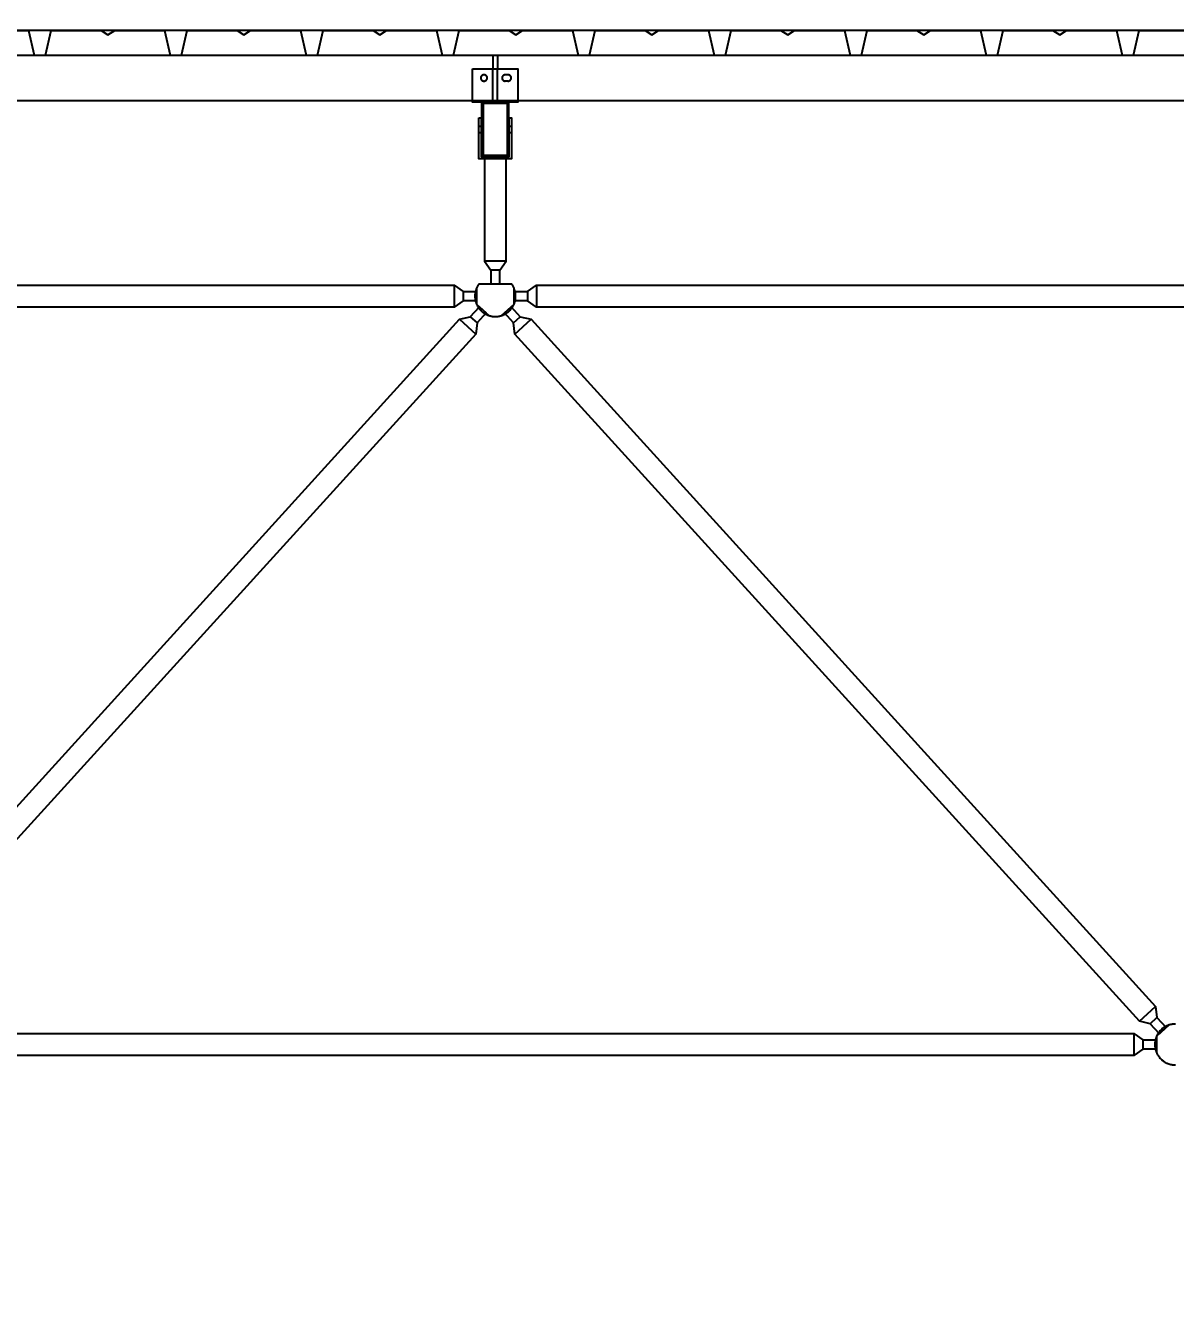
# Model space of a CAD drawing. Header units: centimetres. Extents: x 26569 to 160723, y -3143 to 14565.
# Drawn here: x 38549.9 to 38676.7, y 6232.1 to 6374.3 of the extents above; entities that cross this region are included whole.
import ezdxf

# ---------------------------------------------------------------- set-up
doc = ezdxf.new("R2010")
doc.units = ezdxf.units.CM
doc.header["$LTSCALE"] = 100
doc.linetypes.add('HIDDEN', pattern=[9.525, 6.35, -3.175])
for name, color, linetype in [('A-ANNO-DIMS', 187, 'Continuous'), ('A-ELEV-02', 253, 'Continuous'), ('A-WALL-INSL', 249, 'Continuous'), ('A-WALL-SNWPNL', 200, 'Continuous'), ('S-STEL', 3, 'Continuous')]:
    doc.layers.add(name, color=color, linetype=linetype)
doc.styles.add('Fields_100', font='act_simplex.shx', dxfattribs={"width": 0.8, "height": 20})
doc.dimstyles.new('FIELDS_100', dxfattribs={"dimscale": 0, "dimtxt": 20, "dimasz": 5, "dimexe": 5, "dimexo": 5, "dimgap": 5, "dimtad": 0, "dimdec": 0, "dimzin": 0, "dimdsep": 46, "dimtxsty": 'Fields_100', "dimblk": 'DOT', "dimcen": 0.09, "dimclrt": 50, "dimadec": 0, "dimazin": 0, "dimtfac": 1, "dimtdec": 0, "dimtix": 1, "dimtofl": 0, "dimtmove": 1, "dimatfit": 3, "dimfxl": 5, "dimfxlon": 1, "dimtolj": 1, "dimtzin": 0, "dimarcsym": 0})

# ---------------------------------------------------------------- blocks, each defined once
blk = doc.blocks.new('_Dot')
at = {"color": 0, "linetype": 'ByBlock', "lineweight": -2}
blk.add_line((-0.5, 0), (-1, 0), dxfattribs=at)
at = {"color": 0, "linetype": 'ByBlock', "const_width": 0.5}
blk.add_lwpolyline([(-0.25, 0, 1), (0.25, 0, 1)], format="xyb", close=True, dxfattribs=at)
blk = doc.blocks.new('*D697')
at = {"layer": 'A-ANNO-DIMS', "color": 0, "lineweight": -2, "transparency": 16777216}
for p, q in [((38526.73, 6649.56), (38526.73, 6659.56)), ((39426.73, 6649.56), (39426.73, 6659.56)), ((38531.73, 6654.56), (38945.07, 6654.56)), ((39421.73, 6654.56), (39008.4, 6654.56))]:
    blk.add_line(p, q, dxfattribs=at)
at = {"layer": 'DEFPOINTS', "color": 0, "transparency": 16777216}
for p in [(39426.73, 6654.56), (38526.73, 6232.06), (39426.73, 6232.06)]:
    blk.add_point(p, dxfattribs=at)
at = {"layer": 'A-ANNO-DIMS', "color": 0, "lineweight": -2, "transparency": 16777216, "xscale": 5, "yscale": 5, "zscale": 5, "rotation": 180}
blk.add_blockref('_Dot', (38526.73, 6654.56), dxfattribs=at)
at = {"layer": 'A-ANNO-DIMS', "color": 0, "lineweight": -2, "transparency": 16777216, "xscale": 5, "yscale": 5, "zscale": 5}
blk.add_blockref('_Dot', (39426.73, 6654.56), dxfattribs=at)
at = {"layer": 'A-ANNO-DIMS', "color": 50, "transparency": 16777216, "insert": (38976.73, 6654.56), "char_height": 20, "attachment_point": 5, "style": 'Fields_100'}
blk.add_mtext('\\A1;1800', dxfattribs=at)

msp = doc.modelspace()

# ---------------------------------------------------------------- linework, layer by layer
at = {"layer": 'A-ELEV-02'}
for points in [[(36704.23, 6371.06), (41237.98, 6371.06)], [(38601.48, 6371.06), (38601.48, 6369.56)], [(38601.98, 6371.06), (38601.98, 6369.56)], [(38602.83, 6368.91), (38602.83, 6368.91), (38602.82, 6368.91), (38602.81, 6368.91), (38602.8, 6368.91), (38602.79, 6368.91), (38602.79, 6368.91), (38602.78, 6368.91), (38602.77, 6368.91), (38602.76, 6368.9), (38602.75, 6368.9), (38602.75, 6368.9), (38602.74, 6368.9), (38602.73, 6368.9), (38602.72, 6368.89), (38602.71, 6368.89), (38602.71, 6368.89), (38602.7, 6368.88), (38602.69, 6368.88), (38602.68, 6368.88), (38602.67, 6368.87), (38602.67, 6368.87), (38602.66, 6368.86), (38602.65, 6368.86), (38602.64, 6368.86), (38602.64, 6368.85), (38602.63, 6368.84), (38602.62, 6368.84), (38602.61, 6368.83), (38602.61, 6368.83), (38602.6, 6368.82), (38602.59, 6368.82), (38602.59, 6368.81), (38602.58, 6368.8), (38602.57, 6368.8), (38602.57, 6368.79), (38602.56, 6368.78), (38602.56, 6368.78), (38602.55, 6368.77), (38602.55, 6368.76), (38602.54, 6368.75), (38602.54, 6368.75), (38602.53, 6368.74), (38602.53, 6368.73), (38602.52, 6368.72), (38602.52, 6368.72), (38602.52, 6368.71), (38602.51, 6368.7), (38602.51, 6368.69), (38602.51, 6368.68), (38602.5, 6368.67), (38602.5, 6368.67), (38602.5, 6368.66), (38602.5, 6368.65), (38602.49, 6368.64), (38602.49, 6368.63), (38602.49, 6368.63), (38602.49, 6368.62), (38602.49, 6368.61), (38602.49, 6368.6), (38602.49, 6368.59), (38602.49, 6368.59), (38602.48, 6368.58), (38602.48, 6368.57), (38602.48, 6368.56), (38602.48, 6368.55), (38602.48, 6368.55), (38602.49, 6368.54), (38602.49, 6368.53), (38602.49, 6368.52), (38602.49, 6368.51), (38602.49, 6368.51), (38602.49, 6368.5), (38602.49, 6368.49), (38602.49, 6368.48), (38602.5, 6368.47), (38602.5, 6368.47), (38602.5, 6368.46), (38602.5, 6368.45), (38602.51, 6368.44), (38602.51, 6368.43), (38602.51, 6368.43), (38602.52, 6368.42), (38602.52, 6368.41), (38602.52, 6368.4), (38602.53, 6368.39), (38602.53, 6368.39), (38602.54, 6368.38), (38602.54, 6368.37), (38602.55, 6368.36), (38602.55, 6368.36), (38602.56, 6368.35), (38602.56, 6368.34), (38602.57, 6368.33), (38602.57, 6368.33), (38602.58, 6368.32), (38602.59, 6368.31), (38602.59, 6368.31), (38602.6, 6368.3), (38602.61, 6368.3), (38602.61, 6368.29), (38602.62, 6368.28), (38602.63, 6368.28), (38602.64, 6368.27), (38602.64, 6368.27), (38602.65, 6368.26), (38602.66, 6368.26), (38602.67, 6368.26), (38602.67, 6368.25), (38602.68, 6368.25), (38602.69, 6368.24), (38602.7, 6368.24), (38602.71, 6368.24), (38602.71, 6368.23), (38602.72, 6368.23), (38602.73, 6368.23), (38602.74, 6368.23), (38602.75, 6368.22), (38602.75, 6368.22), (38602.76, 6368.22), (38602.77, 6368.22), (38602.78, 6368.22), (38602.79, 6368.22), (38602.79, 6368.21), (38602.8, 6368.21), (38602.81, 6368.21), (38602.82, 6368.21), (38602.83, 6368.21), (38602.83, 6368.21)], [(38603.13, 6368.91), (38602.83, 6368.91)], [(38603.13, 6368.21), (38603.14, 6368.21), (38603.15, 6368.21), (38603.16, 6368.21), (38603.17, 6368.21), (38603.17, 6368.21), (38603.18, 6368.22), (38603.19, 6368.22), (38603.2, 6368.22), (38603.21, 6368.22), (38603.21, 6368.22), (38603.22, 6368.22), (38603.23, 6368.23), (38603.24, 6368.23), (38603.25, 6368.23), (38603.26, 6368.23), (38603.26, 6368.24), (38603.27, 6368.24), (38603.28, 6368.24), (38603.29, 6368.25), (38603.3, 6368.25), (38603.3, 6368.26), (38603.31, 6368.26), (38603.32, 6368.26), (38603.33, 6368.27), (38603.33, 6368.27), (38603.34, 6368.28), (38603.35, 6368.28), (38603.35, 6368.29), (38603.36, 6368.3), (38603.37, 6368.3), (38603.38, 6368.31), (38603.38, 6368.31), (38603.39, 6368.32), (38603.39, 6368.33), (38603.4, 6368.33), (38603.41, 6368.34), (38603.41, 6368.35), (38603.42, 6368.36), (38603.42, 6368.36), (38603.43, 6368.37), (38603.43, 6368.38), (38603.44, 6368.39), (38603.44, 6368.39), (38603.45, 6368.4), (38603.45, 6368.41), (38603.45, 6368.42), (38603.46, 6368.43), (38603.46, 6368.43), (38603.46, 6368.44), (38603.47, 6368.45), (38603.47, 6368.46), (38603.47, 6368.47), (38603.47, 6368.47), (38603.48, 6368.48), (38603.48, 6368.49), (38603.48, 6368.5), (38603.48, 6368.51), (38603.48, 6368.51), (38603.48, 6368.52), (38603.48, 6368.53), (38603.48, 6368.54), (38603.48, 6368.55), (38603.48, 6368.55), (38603.48, 6368.56), (38603.48, 6368.57), (38603.48, 6368.58), (38603.48, 6368.59), (38603.48, 6368.59), (38603.48, 6368.6), (38603.48, 6368.61), (38603.48, 6368.62), (38603.48, 6368.63), (38603.48, 6368.63), (38603.48, 6368.64), (38603.47, 6368.65), (38603.47, 6368.66), (38603.47, 6368.67), (38603.47, 6368.67), (38603.46, 6368.68), (38603.46, 6368.69), (38603.46, 6368.7), (38603.45, 6368.71), (38603.45, 6368.72), (38603.45, 6368.72), (38603.44, 6368.73), (38603.44, 6368.74), (38603.43, 6368.75), (38603.43, 6368.75), (38603.42, 6368.76), (38603.42, 6368.77), (38603.41, 6368.78), (38603.41, 6368.78), (38603.4, 6368.79), (38603.39, 6368.8), (38603.39, 6368.8), (38603.38, 6368.81), (38603.38, 6368.82), (38603.37, 6368.82), (38603.36, 6368.83), (38603.35, 6368.83), (38603.35, 6368.84), (38603.34, 6368.84), (38603.33, 6368.85), (38603.33, 6368.86), (38603.32, 6368.86), (38603.31, 6368.86), (38603.3, 6368.87), (38603.3, 6368.87), (38603.29, 6368.88), (38603.28, 6368.88), (38603.27, 6368.88), (38603.26, 6368.89), (38603.26, 6368.89), (38603.25, 6368.89), (38603.24, 6368.9), (38603.23, 6368.9), (38603.22, 6368.9), (38603.21, 6368.9), (38603.21, 6368.9), (38603.2, 6368.91), (38603.19, 6368.91), (38603.18, 6368.91), (38603.17, 6368.91), (38603.17, 6368.91), (38603.16, 6368.91), (38603.15, 6368.91), (38603.14, 6368.91), (38603.13, 6368.91)], [(38603.13, 6368.21), (38602.83, 6368.21)], [(36704.23, 6366.06), (41237.98, 6366.06)], [(38599.23, 6366.06), (38604.23, 6366.06)], [(38599.93, 6363.26), (38600.18, 6363.26)], [(38603.28, 6363.26), (38603.53, 6363.26)], [(38599.93, 6362.56), (38600.18, 6362.56)], [(38603.28, 6362.56), (38603.53, 6362.56)], [(38600.53, 6359.66), (38600.53, 6348.36), (38601.23, 6347.36), (38601.23, 6345.86)], [(38602.23, 6345.86), (38602.23, 6347.36), (38602.94, 6348.36), (38602.94, 6359.66)], [(38602.94, 6348.36), (38600.53, 6348.36)], [(38602.23, 6347.36), (38601.23, 6347.36)], [(38453.78, 6345.01), (38455.28, 6345.01), (38456.28, 6345.72), (38597.18, 6345.72), (38598.18, 6345.01), (38599.68, 6345.01)], [(38597.18, 6345.72), (38597.18, 6343.3)], [(38598.18, 6345.01), (38598.18, 6344.01)], [(38599.93, 6345.86), (38599.89, 6345.8), (38599.85, 6345.74), (38599.81, 6345.68), (38599.77, 6345.61), (38599.73, 6345.54), (38599.7, 6345.47), (38599.67, 6345.4), (38599.64, 6345.33), (38599.61, 6345.26), (38599.6, 6345.22), (38599.59, 6345.18), (38599.57, 6345.14), (38599.56, 6345.11), (38599.55, 6345.07), (38599.54, 6345.03), (38599.54, 6344.99), (38599.53, 6344.95), (38599.52, 6344.91), (38599.51, 6344.87), (38599.51, 6344.83), (38599.5, 6344.79), (38599.5, 6344.75), (38599.49, 6344.71), (38599.49, 6344.67), (38599.49, 6344.63), (38599.49, 6344.59), (38599.48, 6344.55), (38599.48, 6344.52), (38599.48, 6344.48), (38599.49, 6344.44), (38599.49, 6344.4), (38599.49, 6344.36), (38599.49, 6344.32), (38599.5, 6344.28), (38599.5, 6344.24), (38599.51, 6344.2), (38599.51, 6344.16), (38599.53, 6344.08), (38599.54, 6344.01), (38599.56, 6343.93), (38599.58, 6343.86), (38599.61, 6343.78), (38599.63, 6343.71), (38599.66, 6343.64), (38599.69, 6343.57), (38599.72, 6343.51), (38599.76, 6343.44), (38599.79, 6343.37), (38599.83, 6343.31), (38599.87, 6343.25), (38599.92, 6343.18), (38599.96, 6343.12), (38600.01, 6343.06), (38600.07, 6343), (38600.12, 6342.95), (38600.15, 6342.92), (38600.17, 6342.89), (38600.2, 6342.86), (38600.23, 6342.84), (38600.26, 6342.81), (38600.29, 6342.78), (38600.32, 6342.76), (38600.35, 6342.73), (38600.39, 6342.71), (38600.42, 6342.69), (38600.45, 6342.66), (38600.48, 6342.64), (38600.52, 6342.62), (38600.55, 6342.6), (38600.59, 6342.58), (38600.62, 6342.56), (38600.65, 6342.54), (38600.69, 6342.52), (38600.73, 6342.5), (38600.76, 6342.48), (38600.8, 6342.47), (38600.83, 6342.45), (38600.87, 6342.43), (38600.91, 6342.42), (38600.94, 6342.41), (38600.98, 6342.39), (38601.02, 6342.38), (38601.06, 6342.37), (38601.13, 6342.34), (38601.21, 6342.33), (38601.28, 6342.31), (38601.36, 6342.29), (38601.43, 6342.28), (38601.51, 6342.27), (38601.59, 6342.27), (38601.66, 6342.26), (38601.73, 6342.26), (38601.81, 6342.26), (38601.88, 6342.27), (38601.96, 6342.27), (38602.03, 6342.28), (38602.11, 6342.29), (38602.19, 6342.31), (38602.26, 6342.33), (38602.34, 6342.34), (38602.41, 6342.37), (38602.45, 6342.38), (38602.49, 6342.39), (38602.52, 6342.41), (38602.56, 6342.42), (38602.6, 6342.43), (38602.63, 6342.45), (38602.67, 6342.47), (38602.71, 6342.48), (38602.74, 6342.5), (38602.78, 6342.52), (38602.81, 6342.54), (38602.85, 6342.56), (38602.88, 6342.58), (38602.92, 6342.6), (38602.95, 6342.62), (38602.98, 6342.64), (38603.02, 6342.66), (38603.05, 6342.69), (38603.08, 6342.71), (38603.11, 6342.73), (38603.15, 6342.76), (38603.18, 6342.78), (38603.21, 6342.81), (38603.24, 6342.84), (38603.27, 6342.86), (38603.29, 6342.89), (38603.32, 6342.92), (38603.35, 6342.95), (38603.4, 6343), (38603.45, 6343.06), (38603.5, 6343.12), (38603.55, 6343.18), (38603.59, 6343.25), (38603.64, 6343.31), (38603.68, 6343.37), (38603.71, 6343.44), (38603.75, 6343.51), (38603.78, 6343.57), (38603.81, 6343.64), (38603.84, 6343.71), (38603.86, 6343.78), (38603.89, 6343.86), (38603.91, 6343.93), (38603.93, 6344.01), (38603.94, 6344.08), (38603.96, 6344.16), (38603.96, 6344.2), (38603.97, 6344.24), (38603.97, 6344.28), (38603.98, 6344.32), (38603.98, 6344.36), (38603.98, 6344.4), (38603.98, 6344.44), (38603.98, 6344.48), (38603.98, 6344.52), (38603.98, 6344.55), (38603.98, 6344.59), (38603.98, 6344.63), (38603.98, 6344.67), (38603.98, 6344.71), (38603.97, 6344.75), (38603.97, 6344.79), (38603.96, 6344.83), (38603.96, 6344.87), (38603.95, 6344.91), (38603.94, 6344.95), (38603.93, 6344.99), (38603.92, 6345.03), (38603.91, 6345.07), (38603.9, 6345.11), (38603.89, 6345.14), (38603.88, 6345.18), (38603.87, 6345.22), (38603.86, 6345.26), (38603.83, 6345.33), (38603.8, 6345.4), (38603.77, 6345.47), (38603.73, 6345.54), (38603.7, 6345.61), (38603.66, 6345.68), (38603.62, 6345.74), (38603.58, 6345.8), (38603.53, 6345.86)], [(38599.68, 6345.44), (38599.68, 6343.58)], [(38599.93, 6345.86), (38603.53, 6345.86)], [(38603.78, 6345.01), (38605.28, 6345.01), (38606.28, 6345.72), (38747.18, 6345.72), (38748.18, 6345.01), (38749.68, 6345.01)], [(38603.78, 6345.44), (38603.78, 6343.58)], [(38605.28, 6345.01), (38605.28, 6344.01)], [(38606.28, 6345.72), (38606.28, 6343.3)], [(38599.68, 6344.01), (38598.18, 6344.01), (38597.18, 6343.3), (38456.28, 6343.3), (38455.28, 6344.01), (38453.78, 6344.01)], [(38599.67, 6343.62), (38601.04, 6342.37)], [(38602.43, 6342.37), (38603.8, 6343.62)], [(38749.68, 6344.01), (38748.18, 6344.01), (38747.18, 6343.3), (38606.28, 6343.3), (38605.28, 6344.01), (38603.78, 6344.01)], [(38597.78, 6341.96), (38599.57, 6340.33)], [(38598.98, 6342.22), (38599.72, 6341.55)], [(38603.75, 6341.55), (38604.49, 6342.22)], [(38603.9, 6340.33), (38605.69, 6341.96)], [(38672.78, 6264.57), (38674.57, 6266.19)], [(38673.98, 6264.3), (38674.72, 6264.98)], [(38676.78, 6264.26), (38676.73, 6264.26), (38676.68, 6264.26), (38676.63, 6264.26), (38676.58, 6264.26), (38676.53, 6264.25), (38676.48, 6264.25), (38676.43, 6264.24), (38676.38, 6264.23), (38676.32, 6264.22), (38676.27, 6264.21), (38676.22, 6264.2), (38676.17, 6264.19), (38676.12, 6264.18), (38676.06, 6264.16), (38676.01, 6264.14), (38675.96, 6264.12), (38675.91, 6264.1), (38675.85, 6264.08), (38675.8, 6264.06), (38675.75, 6264.04), (38675.7, 6264.01), (38675.65, 6263.98), (38675.6, 6263.96), (38675.55, 6263.93), (38675.5, 6263.9), (38675.46, 6263.86), (38675.41, 6263.83), (38675.36, 6263.8), (38675.32, 6263.76), (38675.27, 6263.72), (38675.23, 6263.68), (38675.19, 6263.64), (38675.14, 6263.6), (38675.1, 6263.56), (38675.06, 6263.52), (38675.02, 6263.48), (38674.99, 6263.43), (38674.95, 6263.38), (38674.92, 6263.34), (38674.88, 6263.29), (38674.85, 6263.24), (38674.82, 6263.19), (38674.79, 6263.15), (38674.76, 6263.1), (38674.74, 6263.05), (38674.71, 6262.99), (38674.69, 6262.94), (38674.66, 6262.89), (38674.64, 6262.84), (38674.62, 6262.79), (38674.6, 6262.74), (38674.59, 6262.68), (38674.57, 6262.63), (38674.56, 6262.58), (38674.54, 6262.53), (38674.53, 6262.47), (38674.52, 6262.42), (38674.51, 6262.37), (38674.51, 6262.32), (38674.5, 6262.27), (38674.49, 6262.21), (38674.49, 6262.16), (38674.49, 6262.11), (38674.48, 6262.06), (38674.48, 6262.01), (38674.48, 6261.96), (38674.49, 6261.91), (38674.49, 6261.86), (38674.49, 6261.81), (38674.5, 6261.76), (38674.51, 6261.71), (38674.51, 6261.66), (38674.52, 6261.6), (38674.53, 6261.55), (38674.54, 6261.5), (38674.56, 6261.45), (38674.57, 6261.39), (38674.59, 6261.34), (38674.6, 6261.29), (38674.62, 6261.24), (38674.64, 6261.18), (38674.66, 6261.13), (38674.69, 6261.08), (38674.71, 6261.03), (38674.74, 6260.98), (38674.76, 6260.93), (38674.79, 6260.88), (38674.82, 6260.83), (38674.85, 6260.78), (38674.88, 6260.73), (38674.92, 6260.69), (38674.95, 6260.64), (38674.99, 6260.59), (38675.02, 6260.55), (38675.06, 6260.51), (38675.1, 6260.46), (38675.14, 6260.42), (38675.19, 6260.38), (38675.23, 6260.34), (38675.27, 6260.3), (38675.32, 6260.27), (38675.36, 6260.23), (38675.41, 6260.19), (38675.46, 6260.16), (38675.5, 6260.13), (38675.55, 6260.1), (38675.6, 6260.07), (38675.65, 6260.04), (38675.7, 6260.01), (38675.75, 6259.99), (38675.8, 6259.96), (38675.85, 6259.94), (38675.91, 6259.92), (38675.96, 6259.9), (38676.01, 6259.88), (38676.06, 6259.86), (38676.12, 6259.85), (38676.17, 6259.83), (38676.22, 6259.82), (38676.27, 6259.81), (38676.32, 6259.8), (38676.38, 6259.79), (38676.43, 6259.78), (38676.48, 6259.78), (38676.53, 6259.77), (38676.58, 6259.77), (38676.63, 6259.76), (38676.68, 6259.76), (38676.73, 6259.76), (38676.78, 6259.76)], [(38674.67, 6262.91), (38676.04, 6264.15)], [(38528.78, 6262.51), (38530.28, 6262.51), (38531.28, 6263.22), (38672.18, 6263.22), (38673.18, 6262.51), (38674.68, 6262.51)], [(38672.18, 6263.22), (38672.18, 6260.8)], [(38673.18, 6262.51), (38673.18, 6261.51)], [(38674.68, 6262.94), (38674.68, 6261.08)], [(38674.68, 6261.51), (38673.18, 6261.51), (38672.18, 6260.8), (38531.28, 6260.8), (38530.28, 6261.51), (38528.78, 6261.51)]]:
    msp.add_lwpolyline(points, dxfattribs=at)
for points in [[(38599.23, 6369.56), (38604.23, 6369.56), (38604.23, 6365.91), (38599.23, 6365.91)], [(38600.83, 6368.56), (38600.83, 6368.57), (38600.83, 6368.58), (38600.83, 6368.59), (38600.83, 6368.59), (38600.83, 6368.6), (38600.83, 6368.61), (38600.83, 6368.62), (38600.83, 6368.63), (38600.83, 6368.63), (38600.83, 6368.64), (38600.82, 6368.65), (38600.82, 6368.66), (38600.82, 6368.67), (38600.82, 6368.67), (38600.81, 6368.68), (38600.81, 6368.69), (38600.81, 6368.7), (38600.8, 6368.71), (38600.8, 6368.72), (38600.8, 6368.72), (38600.79, 6368.73), (38600.79, 6368.74), (38600.78, 6368.75), (38600.78, 6368.75), (38600.77, 6368.76), (38600.77, 6368.77), (38600.76, 6368.78), (38600.76, 6368.78), (38600.75, 6368.79), (38600.74, 6368.8), (38600.74, 6368.8), (38600.73, 6368.81), (38600.73, 6368.82), (38600.72, 6368.82), (38600.71, 6368.83), (38600.7, 6368.83), (38600.7, 6368.84), (38600.69, 6368.84), (38600.68, 6368.85), (38600.68, 6368.86), (38600.67, 6368.86), (38600.66, 6368.86), (38600.65, 6368.87), (38600.65, 6368.87), (38600.64, 6368.88), (38600.63, 6368.88), (38600.62, 6368.88), (38600.61, 6368.89), (38600.61, 6368.89), (38600.6, 6368.89), (38600.59, 6368.9), (38600.58, 6368.9), (38600.57, 6368.9), (38600.56, 6368.9), (38600.56, 6368.9), (38600.55, 6368.91), (38600.54, 6368.91), (38600.53, 6368.91), (38600.52, 6368.91), (38600.52, 6368.91), (38600.51, 6368.91), (38600.5, 6368.91), (38600.49, 6368.91), (38600.48, 6368.91), (38600.48, 6368.91), (38600.47, 6368.91), (38600.46, 6368.91), (38600.45, 6368.91), (38600.44, 6368.91), (38600.44, 6368.91), (38600.43, 6368.91), (38600.42, 6368.91), (38600.41, 6368.9), (38600.4, 6368.9), (38600.4, 6368.9), (38600.39, 6368.9), (38600.38, 6368.9), (38600.37, 6368.89), (38600.36, 6368.89), (38600.36, 6368.89), (38600.35, 6368.88), (38600.34, 6368.88), (38600.33, 6368.88), (38600.32, 6368.87), (38600.32, 6368.87), (38600.31, 6368.86), (38600.3, 6368.86), (38600.29, 6368.86), (38600.29, 6368.85), (38600.28, 6368.84), (38600.27, 6368.84), (38600.26, 6368.83), (38600.26, 6368.83), (38600.25, 6368.82), (38600.24, 6368.82), (38600.24, 6368.81), (38600.23, 6368.8), (38600.22, 6368.8), (38600.22, 6368.79), (38600.21, 6368.78), (38600.21, 6368.78), (38600.2, 6368.77), (38600.2, 6368.76), (38600.19, 6368.75), (38600.19, 6368.75), (38600.18, 6368.74), (38600.18, 6368.73), (38600.17, 6368.72), (38600.17, 6368.72), (38600.17, 6368.71), (38600.16, 6368.7), (38600.16, 6368.69), (38600.16, 6368.68), (38600.15, 6368.67), (38600.15, 6368.67), (38600.15, 6368.66), (38600.15, 6368.65), (38600.14, 6368.64), (38600.14, 6368.63), (38600.14, 6368.63), (38600.14, 6368.62), (38600.14, 6368.61), (38600.14, 6368.6), (38600.14, 6368.59), (38600.14, 6368.59), (38600.13, 6368.58), (38600.13, 6368.57), (38600.13, 6368.56), (38600.13, 6368.55), (38600.13, 6368.55), (38600.14, 6368.54), (38600.14, 6368.53), (38600.14, 6368.52), (38600.14, 6368.51), (38600.14, 6368.51), (38600.14, 6368.5), (38600.14, 6368.49), (38600.14, 6368.48), (38600.15, 6368.47), (38600.15, 6368.47), (38600.15, 6368.46), (38600.15, 6368.45), (38600.16, 6368.44), (38600.16, 6368.43), (38600.16, 6368.43), (38600.17, 6368.42), (38600.17, 6368.41), (38600.17, 6368.4), (38600.18, 6368.39), (38600.18, 6368.39), (38600.19, 6368.38), (38600.19, 6368.37), (38600.2, 6368.36), (38600.2, 6368.36), (38600.21, 6368.35), (38600.21, 6368.34), (38600.22, 6368.33), (38600.22, 6368.33), (38600.23, 6368.32), (38600.24, 6368.31), (38600.24, 6368.31), (38600.25, 6368.3), (38600.26, 6368.3), (38600.26, 6368.29), (38600.27, 6368.28), (38600.28, 6368.28), (38600.29, 6368.27), (38600.29, 6368.27), (38600.3, 6368.26), (38600.31, 6368.26), (38600.32, 6368.26), (38600.32, 6368.25), (38600.33, 6368.25), (38600.34, 6368.24), (38600.35, 6368.24), (38600.36, 6368.24), (38600.36, 6368.23), (38600.37, 6368.23), (38600.38, 6368.23), (38600.39, 6368.23), (38600.4, 6368.22), (38600.4, 6368.22), (38600.41, 6368.22), (38600.42, 6368.22), (38600.43, 6368.22), (38600.44, 6368.22), (38600.44, 6368.21), (38600.45, 6368.21), (38600.46, 6368.21), (38600.47, 6368.21), (38600.48, 6368.21), (38600.48, 6368.21), (38600.49, 6368.21), (38600.5, 6368.21), (38600.51, 6368.21), (38600.52, 6368.21), (38600.52, 6368.21), (38600.53, 6368.22), (38600.54, 6368.22), (38600.55, 6368.22), (38600.56, 6368.22), (38600.56, 6368.22), (38600.57, 6368.22), (38600.58, 6368.23), (38600.59, 6368.23), (38600.6, 6368.23), (38600.61, 6368.23), (38600.61, 6368.24), (38600.62, 6368.24), (38600.63, 6368.24), (38600.64, 6368.25), (38600.65, 6368.25), (38600.65, 6368.26), (38600.66, 6368.26), (38600.67, 6368.26), (38600.68, 6368.27), (38600.68, 6368.27), (38600.69, 6368.28), (38600.7, 6368.28), (38600.7, 6368.29), (38600.71, 6368.3), (38600.72, 6368.3), (38600.73, 6368.31), (38600.73, 6368.31), (38600.74, 6368.32), (38600.74, 6368.33), (38600.75, 6368.33), (38600.76, 6368.34), (38600.76, 6368.35), (38600.77, 6368.36), (38600.77, 6368.36), (38600.78, 6368.37), (38600.78, 6368.38), (38600.79, 6368.39), (38600.79, 6368.39), (38600.8, 6368.4), (38600.8, 6368.41), (38600.8, 6368.42), (38600.81, 6368.43), (38600.81, 6368.43), (38600.81, 6368.44), (38600.82, 6368.45), (38600.82, 6368.46), (38600.82, 6368.47), (38600.82, 6368.47), (38600.83, 6368.48), (38600.83, 6368.49), (38600.83, 6368.5), (38600.83, 6368.51), (38600.83, 6368.51), (38600.83, 6368.52), (38600.83, 6368.53), (38600.83, 6368.54), (38600.83, 6368.55), (38600.83, 6368.55)], [(38599.93, 6364.16), (38600.18, 6364.16), (38600.18, 6359.91), (38603.28, 6359.91), (38603.28, 6364.16), (38603.53, 6364.16), (38603.53, 6359.66), (38599.93, 6359.66)], [(38527.74, 6263.87), (38528.75, 6264.98), (38528.9, 6266.19), (38597.78, 6341.96), (38598.98, 6342.22), (38599.99, 6343.33), (38600.73, 6342.66), (38599.72, 6341.55), (38599.57, 6340.33), (38530.69, 6264.57), (38529.49, 6264.3), (38528.48, 6263.19)], [(38674.99, 6263.19), (38673.98, 6264.3), (38672.78, 6264.57), (38603.9, 6340.33), (38603.75, 6341.55), (38602.74, 6342.66), (38603.48, 6343.33), (38604.49, 6342.22), (38605.69, 6341.96), (38674.57, 6266.19), (38674.72, 6264.98), (38675.73, 6263.87)]]:
    msp.add_lwpolyline(points, close=True, dxfattribs=at)
at = {"layer": 'A-ELEV-02', "linetype": 'HIDDEN', "ltscale": 0.1}
for points in [[(38601.48, 6366.06), (38601.48, 6369.56)], [(38601.98, 6366.06), (38601.98, 6369.56)]]:
    msp.add_lwpolyline(points, dxfattribs=at)
at = {"layer": 'A-WALL-INSL', "ltscale": 0.002}
msp.add_lwpolyline([(41241.73, 6373.81), (32205.48, 6373.81)], dxfattribs=at)
at = {"layer": 'A-WALL-SNWPNL', "ltscale": 100}
for points in [[(38544.75, 6373.81), (38550.25, 6373.81), (38550.88, 6371.06), (38552.13, 6371.06), (38552.35, 6372.04)], [(38550.66, 6372.04), (38550.88, 6371.06), (38552.13, 6371.06), (38552.75, 6373.81), (38558.25, 6373.81), (38559, 6373.31), (38559.75, 6373.81), (38565.25, 6373.81), (38565.88, 6371.06), (38567.13, 6371.06), (38567.75, 6373.81), (38573.25, 6373.81), (38574, 6373.31), (38574.75, 6373.81), (38580.25, 6373.81), (38580.88, 6371.06), (38582.13, 6371.06), (38582.75, 6373.81), (38588.25, 6373.81), (38589, 6373.31), (38589.75, 6373.81), (38595.25, 6373.81), (38595.88, 6371.06), (38597.13, 6371.06), (38597.35, 6372.04)], [(38595.66, 6372.04), (38595.88, 6371.06), (38597.13, 6371.06), (38597.75, 6373.81), (38603.25, 6373.81), (38604, 6373.31), (38604.75, 6373.81), (38610.25, 6373.81), (38610.88, 6371.06), (38612.13, 6371.06), (38612.75, 6373.81), (38618.25, 6373.81), (38619, 6373.31), (38619.75, 6373.81), (38625.25, 6373.81), (38625.88, 6371.06), (38627.13, 6371.06), (38627.75, 6373.81), (38633.25, 6373.81), (38634, 6373.31), (38634.75, 6373.81), (38640.25, 6373.81), (38640.88, 6371.06), (38642.13, 6371.06), (38642.35, 6372.04)], [(38640.66, 6372.04), (38640.88, 6371.06), (38642.13, 6371.06), (38642.75, 6373.81), (38648.25, 6373.81), (38649, 6373.31), (38649.75, 6373.81), (38655.25, 6373.81), (38655.88, 6371.06), (38657.13, 6371.06), (38657.75, 6373.81), (38663.25, 6373.81), (38664, 6373.31), (38664.75, 6373.81), (38670.25, 6373.81), (38670.88, 6371.06), (38672.13, 6371.06), (38672.75, 6373.81), (38678.25, 6373.81)]]:
    msp.add_lwpolyline(points, dxfattribs=at)
at = {"layer": 'S-STEL'}
msp.add_lwpolyline([(38603.23, 6359.91), (38603.23, 6365.91), (38600.23, 6365.91), (38600.23, 6359.91)], dxfattribs=at)
msp.add_lwpolyline([(38603.08, 6365.76), (38600.38, 6365.76), (38600.38, 6360.06), (38603.08, 6360.06)], close=True, dxfattribs=at)

# ---------------------------------------------------------------- dimensions: what is measured, and where the dimension line sits
at = {"layer": 'A-ANNO-DIMS'}
dim = msp.add_linear_dim(base=(39426.73, 6654.56), p1=(38526.73, 6232.06), p2=(39426.73, 6232.06), dimstyle='FIELDS_100', override={"dimscale": 1, "dimlfac": 2}, dxfattribs=at)
dim.commit()
dim.dimension.update_dxf_attribs({"geometry": '*D697', "text_midpoint": (38976.73, 6654.56)})

doc.saveas('drawing.dxf')
